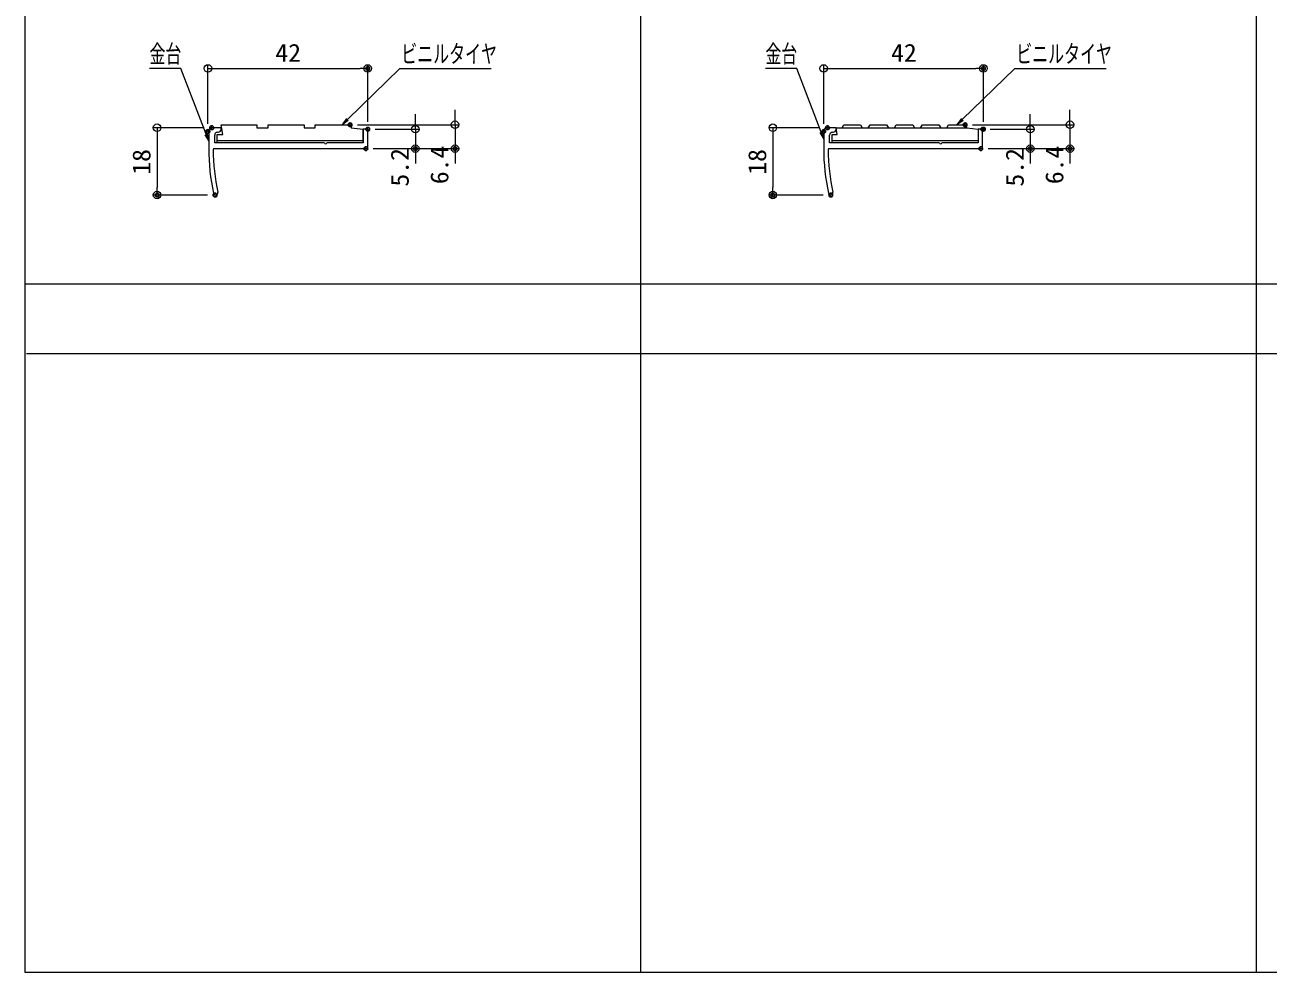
# Model space of a CAD drawing. Units: millimetres, scale not verified. Extents: x -400 to 400, y -277 to 277.
# Drawn here: x -400 to -67.6, y -277 to -23.6 of the extents above; entities that cross this region are included whole.
import ezdxf
from ezdxf.enums import TextEntityAlignment as Align

# ---------------------------------------------------------------- set-up
doc = ezdxf.new("R2010")
doc.units = ezdxf.units.MM
doc.header["$LTSCALE"] = 2
doc.header["$PDMODE"] = 32
doc.header["$PDSIZE"] = 1
for name, color, linetype, lineweight in [('0-1_zumenwaku', 6, 'Continuous', 9), ('0-2_1', 3, 'Continuous', 9), ('0-3_2', 4, 'Continuous', 9), ('0-4_0', 1, 'Continuous', 9), ('0-9_6文字', 2, 'Continuous', 9)]:
    doc.layers.add(name, color=color, linetype=linetype, lineweight=lineweight)
doc.layers.add('0-5_Defpoints', color=7, linetype='Continuous')
doc.styles.add('ＭＳ ゴシック', font='')
doc.styles.get('ＭＳ ゴシック').set_extended_font_data('MS Gothic')

# ---------------------------------------------------------------- blocks, each defined once
blk = doc.blocks.new('_Origin')
at = {"layer": '0-4_0'}
blk.add_line((0, 0), (-2, 0), dxfattribs=at)
blk.add_circle((0, 0), 1, dxfattribs=at)
blk = doc.blocks.new('MLeader9')
at = {"layer": '0-9_6文字', "color": 1}
blk.add_line((-299.044, -35.296), (-275.31, -35.296), dxfattribs=at)
at = {"layer": '0-9_6文字'}
blk.add_line((-313.517, -49.192), (-315.181, -50.35), dxfattribs=at)
at = {"layer": '0-9_6文字', "color": 1}
blk.add_lwpolyline([(-313.75, -48.953), (-299.764, -35.296), (-299.044, -35.296)], dxfattribs=at)
at = {"layer": '0-9_6文字'}
blk.add_lwpolyline([(-313.983, -48.715), (-315.181, -50.35), (-313.75, -48.953)], dxfattribs=at)
at = {"layer": '0-9_6文字', "style": 'ＭＳ ゴシック', "width": 0.65}
blk.add_text('ビニルタイヤ', height=4.809, dxfattribs=at).set_placement((-299.343, -35.239), align=Align.BOTTOM_LEFT)
blk = doc.blocks.new('MLeader10')
at = {"layer": '0-9_6文字', "color": 1}
blk.add_line((-359.009, -35.296), (-366.656, -35.296), dxfattribs=at)
at = {"layer": '0-9_6文字'}
blk.add_line((-351.232, -52.788), (-350.828, -54.775), dxfattribs=at)
at = {"layer": '0-9_6文字', "color": 1}
blk.add_lwpolyline([(-351.543, -52.907), (-358.289, -35.296), (-359.009, -35.296)], dxfattribs=at)
at = {"layer": '0-9_6文字'}
blk.add_lwpolyline([(-351.855, -53.026), (-350.828, -54.775), (-351.543, -52.907)], dxfattribs=at)
at = {"layer": '0-9_6文字', "style": 'ＭＳ ゴシック', "width": 0.65}
blk.add_text('金台', height=4.809, dxfattribs=at).set_placement((-366.656, -35.247), align=Align.BOTTOM_LEFT)
blk = doc.blocks.new('MLeader13')
at = {"layer": '0-9_6文字', "color": 1}
blk.add_line((-134.644, -35.296), (-110.91, -35.296), dxfattribs=at)
at = {"layer": '0-9_6文字'}
blk.add_line((-149.162, -49.194), (-150.828, -50.35), dxfattribs=at)
at = {"layer": '0-9_6文字', "color": 1}
blk.add_lwpolyline([(-149.395, -48.955), (-135.364, -35.296), (-134.644, -35.296)], dxfattribs=at)
at = {"layer": '0-9_6文字'}
blk.add_lwpolyline([(-149.627, -48.716), (-150.828, -50.35), (-149.395, -48.955)], dxfattribs=at)
at = {"layer": '0-9_6文字', "style": 'ＭＳ ゴシック', "width": 0.65}
blk.add_text('ビニルタイヤ', height=4.809, dxfattribs=at).set_placement((-134.943, -35.239), align=Align.BOTTOM_LEFT)
blk = doc.blocks.new('MLeader14')
at = {"layer": '0-9_6文字', "color": 1}
blk.add_line((-194.367, -35.296), (-202.013, -35.296), dxfattribs=at)
at = {"layer": '0-9_6文字'}
blk.add_line((-186.829, -52.233), (-186.428, -54.22), dxfattribs=at)
at = {"layer": '0-9_6文字', "color": 1}
blk.add_lwpolyline([(-187.141, -52.352), (-193.647, -35.296), (-194.367, -35.296)], dxfattribs=at)
at = {"layer": '0-9_6文字'}
blk.add_lwpolyline([(-187.452, -52.471), (-186.428, -54.22), (-187.141, -52.352)], dxfattribs=at)
at = {"layer": '0-9_6文字', "style": 'ＭＳ ゴシック', "width": 0.65}
blk.add_text('金台', height=4.809, dxfattribs=at).set_placement((-202.013, -35.247), align=Align.BOTTOM_LEFT)

msp = doc.modelspace()

# ---------------------------------------------------------------- linework, layer by layer
at = {"layer": '0-1_zumenwaku'}
for p, q in [((-235.371, 277.021), (-235.371, -276.979)), ((-70.771, 277.021), (-70.771, -276.979)), ((258.029, -92.979), (-399.971, -92.979)), ((-399.571, -111.502), (258.029, -111.502))]:
    msp.add_line(p, q, dxfattribs=at)
msp.add_lwpolyline([(-399.971, -276.979), (400.029, -276.979), (400.029, 277.021), (-399.971, 277.021)], close=True, dxfattribs=at)
at = {"layer": '0-2_1'}
for p, q in [((-350.828, -52.15), (-350.828, -56.75)), ((-348.478, -52.35), (-348.278, -52.35)), ((-309.528, -54.95), (-309.528, -51.55)), ((-186.428, -52.15), (-186.428, -56.75)), ((-184.078, -52.35), (-183.878, -52.35)), ((-145.128, -55.15), (-154.828, -55.15)), ((-349.327, -56.75), (-308.628, -56.75)), ((-184.927, -56.75), (-144.228, -56.75))]:
    msp.add_line(p, q, dxfattribs=at)
for points in [[(-347.528, -51.6), (-347.528, -51.15), (-349.828, -51.15)], [(-319.828, -55.15), (-349.228, -55.15), (-349.228, -53.1)], [(-308.328, -56.45), (-308.328, -51.55), (-309.528, -51.55), (-309.528, -55.15), (-319.228, -55.15)], [(-183.128, -51.6), (-183.128, -51.15), (-185.428, -51.15)], [(-155.428, -55.15), (-184.828, -55.15), (-184.828, -53.1)], [(-143.928, -56.45), (-143.928, -51.55), (-145.128, -51.55)]]:
    msp.add_lwpolyline(points, dxfattribs=at)
for centre, radius, start, end in [((-349.828, -52.15), 1, 90, 180), ((-348.478, -53.1), 0.75, 90, 180), ((-348.278, -51.6), 0.75, 270, 0), ((-185.428, -52.15), 1, 90, 180), ((-184.078, -53.1), 0.75, 90, 180), ((-183.878, -51.6), 0.75, 270, 0), ((-319.528, -55.15), 0.3, 180, 0), ((-308.628, -56.45), 0.3, 270, 0), ((-155.128, -55.15), 0.3, 180, 0), ((-144.228, -56.45), 0.3, 270, 0), ((-295.828, -56.75), 55, 180, 192.5277), ((-349.327, -57.05), 0.3, 90, 180.32128), ((-295.828, -56.75), 53.8, 180.32128, 192.5277), ((-131.428, -56.75), 55, 180, 192.5277), ((-184.927, -57.05), 0.3, 90, 180.32128), ((-131.428, -56.75), 53.8, 180.32128, 192.5277), ((-348.933, -68.55), 0.6, 192.5277, 12.52771), ((-184.533, -68.55), 0.6, 192.5277, 12.52771)]:
    msp.add_arc(centre, radius, start, end, dxfattribs=at)
at = {"layer": '0-3_2'}
for p, q in [((-145.128, -51.55), (-145.128, -55.15)), ((-309.528, -54.65), (-348.528, -54.65)), ((-145.128, -54.65), (-184.128, -54.65))]:
    msp.add_line(p, q, dxfattribs=at)
for points in [[(-348.528, -54.95), (-348.528, -52.95), (-347.07, -52.95), (-347.528, -50.35), (-337.928, -50.35), (-337.928, -51.15), (-334.928, -51.15), (-334.928, -50.35), (-325.328, -50.35), (-325.328, -51.15), (-322.328, -51.15), (-322.328, -50.35), (-312.728, -50.35), (-312.728, -51.15), (-309.528, -51.55)], [(-184.128, -55.15), (-184.128, -52.95), (-182.811, -52.95), (-183.128, -51.15), (-148.128, -51.15), (-145.128, -51.55), (-145.128, -54.95)], [(-181.528, -51.15), (-181.028, -50.35), (-176.628, -50.35), (-176.128, -51.15)], [(-174.528, -51.15), (-174.028, -50.35), (-169.628, -50.35), (-169.128, -51.15)], [(-167.528, -51.15), (-167.028, -50.35), (-162.628, -50.35), (-162.128, -51.15)], [(-160.528, -51.15), (-160.028, -50.35), (-155.628, -50.35), (-155.128, -51.15)], [(-153.528, -51.15), (-153.028, -50.35), (-148.628, -50.35), (-148.128, -51.15)]]:
    msp.add_lwpolyline(points, dxfattribs=at)
at = {"layer": '0-4_0'}
for p, q in [((-351.028, -50.15), (-351.028, -34.296)), ((-349.028, -35.296), (-310.328, -35.296)), ((-308.328, -49.55), (-308.328, -34.296)), ((-186.428, -50.15), (-186.428, -34.296)), ((-184.428, -35.296), (-145.728, -35.296)), ((-143.728, -49.55), (-143.728, -34.296)), ((-284.982, -48.35), (-284.982, -46.35)), ((-120.582, -48.35), (-120.582, -46.35)), ((-295.583, -49.55), (-295.583, -47.55)), ((-131.183, -49.55), (-131.183, -47.55)), ((-352.028, -51.15), (-365.631, -51.15)), ((-364.631, -53.15), (-364.631, -67.15)), ((-311.028, -50.35), (-283.982, -50.35)), ((-306.328, -51.55), (-294.583, -51.55)), ((-295.583, -51.55), (-295.583, -56.75)), ((-284.982, -50.35), (-284.982, -56.75)), ((-187.428, -51.15), (-201.031, -51.15)), ((-200.031, -53.15), (-200.031, -67.15)), ((-146.628, -50.35), (-119.582, -50.35)), ((-141.928, -51.55), (-130.183, -51.55)), ((-131.183, -51.55), (-131.183, -56.75)), ((-120.582, -50.35), (-120.582, -56.75)), ((-306.828, -56.75), (-283.982, -56.75)), ((-306.828, -56.75), (-294.583, -56.75)), ((-295.583, -58.75), (-295.583, -60.75)), ((-284.982, -58.75), (-284.982, -60.75)), ((-142.428, -56.75), (-119.582, -56.75)), ((-142.428, -56.75), (-130.183, -56.75)), ((-131.183, -58.75), (-131.183, -60.75)), ((-120.582, -58.75), (-120.582, -60.75)), ((-351.133, -69.15), (-365.631, -69.15)), ((-186.533, -69.15), (-201.031, -69.15))]:
    msp.add_line(p, q, dxfattribs=at)
at = {"layer": '0-5_Defpoints'}
for p in [(-308.328, -35.296), (-143.728, -35.296), (-313.028, -50.35), (-148.628, -50.35), (-351.028, -52.15), (-350.028, -51.15), (-308.328, -51.55), (-308.328, -51.55), (-186.428, -52.15), (-185.428, -51.15), (-143.928, -51.55), (-143.728, -51.55), (-308.828, -56.75), (-295.583, -56.75), (-284.982, -56.75), (-144.428, -56.75), (-131.183, -56.75), (-120.582, -56.75), (-364.631, -69.15), (-349.133, -69.15), (-200.031, -69.15), (-184.533, -69.15)]:
    msp.add_point(p, dxfattribs=at)

# ---------------------------------------------------------------- block references
at = {"layer": '0-4_0'}
for p, rotation in [((-351.028, -35.296), 180), ((-186.428, -35.296), 180), ((-295.583, -51.55), 270), ((-284.982, -50.35), 270), ((-131.183, -51.55), 270), ((-120.582, -50.35), 270), ((-364.631, -51.15), 90), ((-200.031, -51.15), 90), ((-295.583, -56.75), 90), ((-284.982, -56.75), 90), ((-131.183, -56.75), 90), ((-120.582, -56.75), 90), ((-364.631, -69.15), 270), ((-200.031, -69.15), 270)]:
    msp.add_blockref('_Origin', p, dxfattribs=dict(at, rotation=rotation))
for p in [(-308.328, -35.296), (-143.728, -35.296)]:
    msp.add_blockref('_Origin', p, dxfattribs=at)
at = {"layer": '0-9_6文字'}
for name in ['MLeader10', 'MLeader9', 'MLeader14', 'MLeader13']:
    msp.add_blockref(name, (0, 0), dxfattribs=at)

# ---------------------------------------------------------------- texts
at = {"layer": '0-4_0', "color": 2, "style": 'ＭＳ ゴシック', "width": 1.05}
for p in [(-333.011, -34.971), (-168.411, -34.971)]:
    msp.add_text('42', height=4.809, dxfattribs=at).set_placement(p, align=Align.BOTTOM_LEFT)
for s, p in [('6.4', (-285.307, -66.25)), ('6.4', (-120.907, -66.25)), ('18', (-364.956, -63.734)), ('5.2', (-295.908, -66.898)), ('18', (-200.356, -63.734)), ('5.2', (-131.508, -66.898))]:
    msp.add_text(s, height=4.809, rotation=90, dxfattribs=at).set_placement(p, align=Align.BOTTOM_LEFT)

doc.saveas('drawing.dxf')
